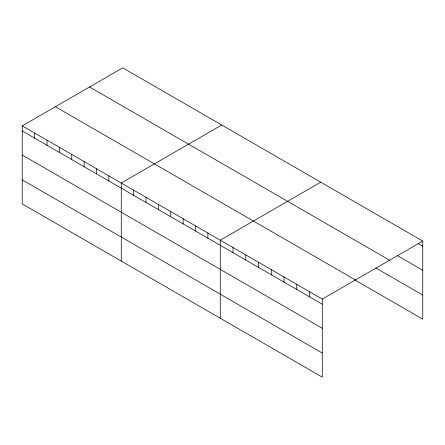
<?xml version="1.0" encoding="UTF-8"?>
<svg xmlns="http://www.w3.org/2000/svg" width="445" height="445" viewBox="0 0 445 445"><rect width="100%" height="100%" fill="white"/><g stroke="black" fill="none" stroke-linecap="round" stroke-linejoin="round"><path stroke-width="0.67" d="M22.25 125.863L322.28 299.084L322.28 377.143L22.25 203.921L22.25 125.863L122.72 67.857L422.75 241.079L422.75 319.137L354.938 279.988M221.727 125.017L121.263 183.023L121.263 261.087M320.739 182.183L220.269 240.189L220.269 318.247M322.28 299.084L422.75 241.079M418.111 243.521L422.75 246.202M397.246 255.547L422.75 270.271M89.562 86.998L389.598 260.219M375.803 267.962L422.75 295.068M55.402 106.722L355.438 279.944M22.25 130.986L322.28 304.208M22.25 155.055L322.28 328.276M22.25 179.852L322.28 353.074M309.531 291.72L309.531 296.843M296.776 284.361L296.776 289.484M284.027 276.996L284.027 282.119M271.278 269.637L271.278 274.76M258.523 262.272L258.523 267.395M245.773 254.913L245.773 260.036M233.024 247.548L233.024 252.671M207.893 233.041L207.893 238.164M195.516 225.899L195.516 231.022M183.14 218.751L183.14 223.874M170.763 211.609L170.763 216.726M158.387 204.461L158.387 209.584M146.01 197.319L146.01 202.436M133.639 190.171L133.639 195.294M108.886 175.881L108.886 181.004M96.509 168.733L96.509 173.856M84.133 161.591L84.133 166.708M71.756 154.443L71.756 159.566M59.38 147.301L59.38 152.418M47.003 140.153L47.003 145.276M34.627 133.005L34.627 138.128"/></g></svg>
